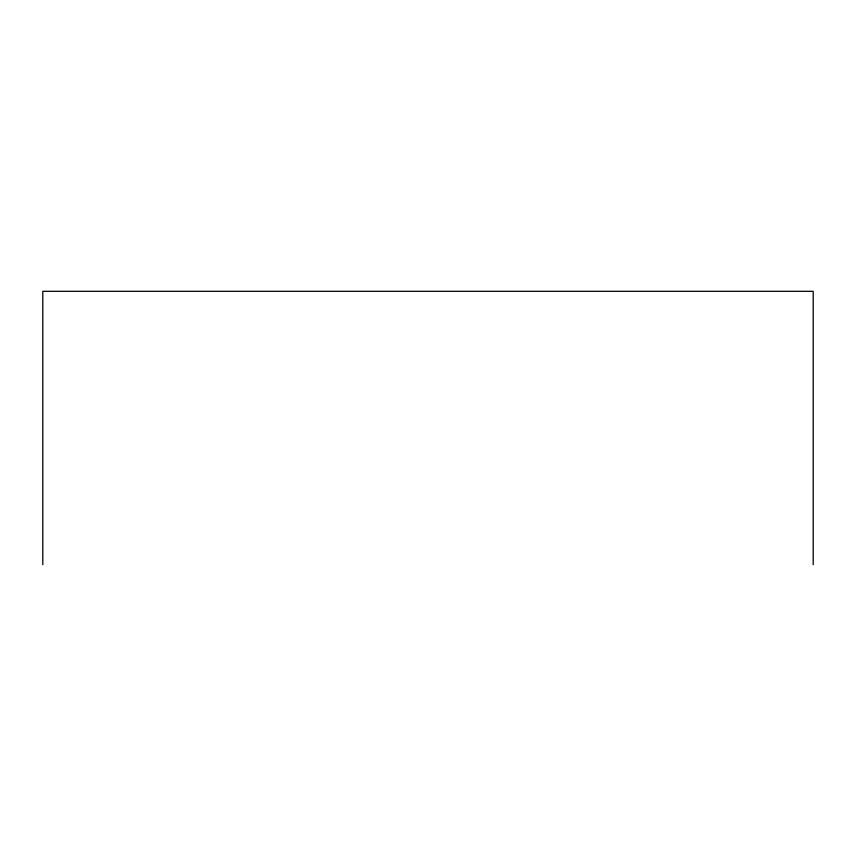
<?xml version="1.0" encoding="UTF-8"?>
<svg xmlns="http://www.w3.org/2000/svg" width="856" height="856" viewBox="0 0 856 856"><rect width="100%" height="100%" fill="white"/><g stroke="black" fill="none" stroke-linecap="round" stroke-linejoin="round"><path stroke-width="1.28" d="M813.2 564.692L813.2 291.308L42.8 291.308L42.8 564.692"/></g></svg>
